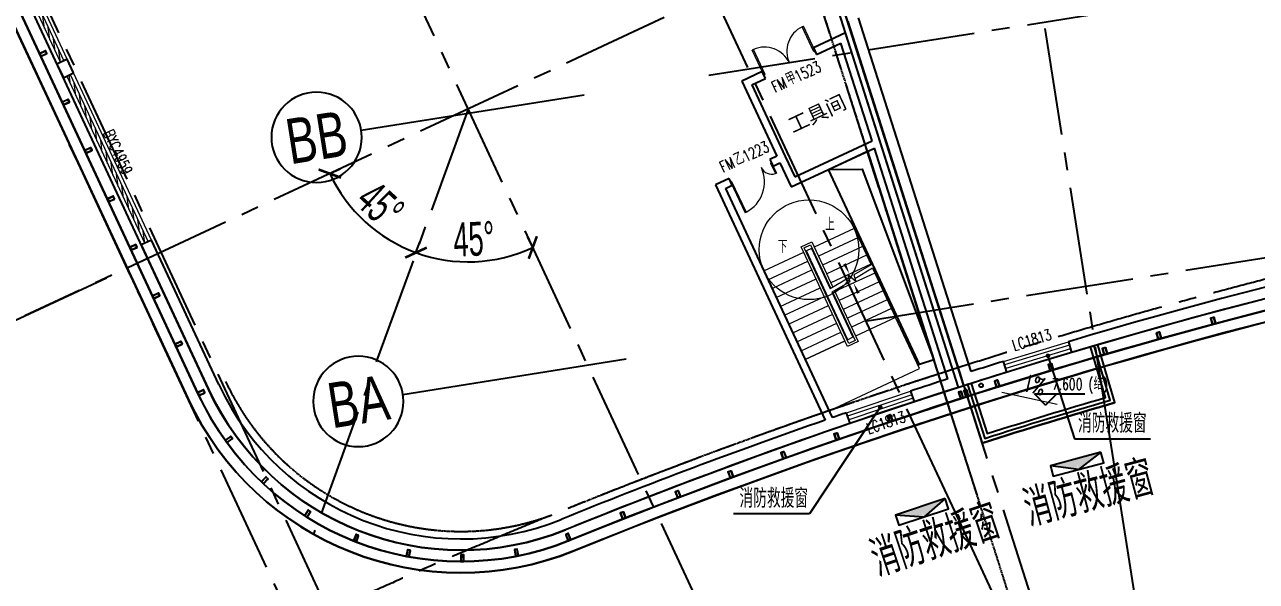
# Model space of a CAD drawing. Extents: x 162590 to 1345090, y -237084 to 1504616.
# Drawn here: x 440661 to 473388, y 111911 to 126696 of the extents above; entities that cross this region are included whole.
import ezdxf
from ezdxf.enums import TextEntityAlignment as Align

# ---------------------------------------------------------------- set-up
doc = ezdxf.new("R2010")
doc.units = 0
doc.linetypes.add('CENTER', pattern=[50.8, 31.75, -6.35, 6.35, -6.35])
doc.linetypes.add('CENTER2', pattern=[28.575, 19.05, -3.175, 3.175, -3.175])
doc.layers.get('0').update_dxf_attribs({"color": 8})
doc.layers.get('Defpoints').update_dxf_attribs({"color": 8})
for name, color, linetype in [('#幕墙线-平面', 8, 'Continuous'), ('#文字', 8, 'Continuous'), ('#标注', 8, 'Continuous'), ('#轴线', 8, 'CENTER2'), ('A-FLOR', 8, 'Continuous'), ('A-FLOR-PIPE', 8, 'Continuous'), ('A-FLOR-UNDR', 8, 'Continuous'), ('A-Hole', 8, 'Continuous'), ('A-ROOF', 8, 'Continuous'), ('CURTWALL', 8, 'Continuous'), ('DIM_LEAD', 8, 'Continuous'), ('DOOR_FIRE_TEXT', 8, 'Continuous'), ('DOTE', 8, 'CENTER'), ('WALL', 8, 'Continuous'), ('WINDOW_TEXT', 8, 'Continuous'), ('xx', 8, 'Continuous'), ('救援窗', 8, 'Continuous'), ('数据中心-平面图+剖面图-20230806$0$DIM_ELEV', 8, 'Continuous'), ('数据中心-平面图+剖面图-20230806$0$PUB_TEXT', 8, 'Continuous'), ('数据中心轮廓线', 8, 'Continuous')]:
    doc.layers.add(name, color=color, linetype=linetype)
for name, color, linetype, lineweight in [('DIM_SYMB', 8, 'Continuous', 5), ('DOOR_FIRE', 8, 'Continuous', 13), ('PUB_TEXT', 8, 'Continuous', 5), ('STAIR', 8, 'Continuous', 9), ('WINDOW', 8, 'Continuous', 13)]:
    doc.layers.add(name, color=color, linetype=linetype, lineweight=lineweight)
doc.styles.add('_TCH_DIM', font='SIMPLEX', dxfattribs={"bigfont": 'GBCBIG'})
doc.styles.add('_TCH_WINDOW', font='SIMPLEX', dxfattribs={"height": 3.5, "bigfont": 'GBCBIG'})
doc.styles.add('JHZX', font='jrs.shx', dxfattribs={"width": 0.6, "bigfont": 'jhz.shx'})
doc.styles.get("Standard").update_dxf_attribs({"font": 'arial.ttf'})
doc.styles.add('图纸文字', font='txt.shx', dxfattribs={"width": 0.5, "bigfont": 'HZTXT.shx'})
doc.styles.add('数据中心-平面图+剖面图-20230806$0$_TCH_DIM', font='SIMPLEX', dxfattribs={"bigfont": 'GBCBIG'})
doc.dimstyles.new('JZBZ-300', dxfattribs={"dimscale": 300, "dimtxt": 3, "dimasz": 1.5, "dimexe": 1, "dimexo": 1, "dimgap": 0.5, "dimtad": 1, "dimdec": 0, "dimdsep": 46, "dimtxsty": 'JHZX', "dimblk1": 'ARCHTICK', "dimblk2": 'ARCHTICK', "dimsah": 1, "dimcen": 0, "dimclrd": 1, "dimclre": 1, "dimclrt": 2, "dimadec": 3, "dimazin": 2, "dimtfac": 1, "dimtdec": 0, "dimtix": 1, "dimtmove": 0, "dimatfit": 3, "dimfxl": 1, "dimtolj": 1, "dimlwd": -1, "dimlwe": -1, "dimarcsym": 1})

# ---------------------------------------------------------------- blocks, each defined once
blk = doc.blocks.new('A$C6e55dde9')
at = {"layer": '救援窗'}
h = blk.add_hatch(color=256, dxfattribs=at)
edge = h.paths.add_edge_path()
edge.add_arc((-839, -143), 839, 350.4779, 360)
edge.add_arc((839, -143), 839, 180, 189.5221)
edge.add_line((12, -282), (693, 0))
edge.add_line((693, 0), (-693, 0))
edge.add_line((-693, 0), (-12, -282))
edge = h.paths.add_edge_path()
edge.add_line((-12, -282), (0, -287))
edge.add_line((0, -287), (12, -282))
edge.add_arc((839, -143), 839, 180, 189.5221, ccw=False)
edge.add_arc((-839, -143), 839, -9.5221, 0, ccw=False)
blk.add_lwpolyline([(693, 0), (-693, 0), (-693, -287), (693, -287)], close=True, dxfattribs=at)
blk.add_lwpolyline([(693, 0), (0, -287), (-693, 0)], dxfattribs=at)
blk = doc.blocks.new('A$Cf5e5299f')
at = {"layer": '#标注', "ltscale": 300}
blk.add_blockref('A$C6e55dde9', (0, 0), dxfattribs=at)
at = {"layer": '#文字', "style": '图纸文字', "width": 0.7}
blk.add_text('消防救援窗', height=1000, dxfattribs=at).set_placement((-1646, -1458))
blk = doc.blocks.new('$WINLIB2D$00000001')
for points in [[(-0.5, 0.5), (-0.5, -0.5)], [(-0.5, 0.5), (0.5, 0.5)], [(0.5, -0.5), (0.5, 0.5)], [(0.5, 0.167), (-0.5, 0.167)], [(0.5, -0.167), (-0.5, -0.167)], [(-0.5, -0.5), (0.5, -0.5)]]:
    blk.add_lwpolyline(points)
blk = doc.blocks.new('$DorLib2D$00000225')
for p, q in [((0.475, -0.001), (0.475, 0.752)), ((0.475, 0.752), (0.5, 0.752)), ((0.5, -0.001), (0.5, 0.752)), ((-0.5, 0), (-0.5, 0.252)), ((-0.475, 0.252), (-0.5, 0.252)), ((-0.475, 0), (-0.475, 0.252)), ((-0.475, 0), (-0.5, 0)), ((0.475, -0.001), (0.5, -0.001))]:
    blk.add_line(p, q)
for centre, radius, start, end in [((0.505, -0.002), 0.755, 92.2493, 179.7238), ((-0.501, 0.003), 0.251, 359.7899, 84.0974)]:
    blk.add_arc(centre, radius, start, end)
blk = doc.blocks.new('$WINLIB2D$00000039')
for points in [[(-0.5, 0.5), (-0.5, -0.5)], [(0.5, 0.5), (-0.5, 0.5)], [(0.5, -0.5), (0.5, 0.5)], [(-0.5, 0.1667), (0.5, 0.1667)], [(-0.3839, -0.1667), (-0.448, 0.1667)], [(-0.3159, -0.1667), (-0.38, 0.1667)], [(-0.2479, -0.1667), (-0.312, 0.1667)], [(-0.1799, -0.1667), (-0.244, 0.1667)], [(-0.1119, -0.1667), (-0.176, 0.1667)], [(-0.0439, -0.1667), (-0.108, 0.1667)], [(0.0241, -0.1667), (-0.04, 0.1667)], [(0.0921, -0.1667), (0.028, 0.1667)], [(0.16, -0.1667), (0.0959, 0.1667)], [(0.228, -0.1667), (0.1639, 0.1667)], [(0.296, -0.1667), (0.2319, 0.1667)], [(0.364, -0.1667), (0.2999, 0.1667)], [(0.432, -0.1667), (0.3679, 0.1667)], [(0.5, -0.1667), (0.4359, 0.1667)], [(-0.4519, -0.1667), (-0.5, 0.0836)], [(-0.5, -0.1667), (0.5, -0.1667)], [(0.5, -0.5), (-0.5, -0.5)]]:
    blk.add_lwpolyline(points)
blk = doc.blocks.new('$DorLib2D$00000002')
for p, q in [((-0.5, 0), (-0.5, 0.4875)), ((-0.475, 0.4875), (-0.5, 0.4875)), ((-0.475, 0), (-0.475, 0.4875)), ((0.475, 0), (0.475, 0.4875)), ((0.475, 0.4875), (0.5, 0.4875)), ((0.5, 0), (0.5, 0.4875)), ((-0.5, 0), (-0.475, 0)), ((0.5, 0), (0.475, 0))]:
    blk.add_line(p, q)
for centre, start, end in [((-0.4875, 0), 0, 88.53072), ((0.4875, 0), 91.46928, 180)]:
    blk.add_arc(centre, 0.4875, start, end)
blk = doc.blocks.new('A$C93cde13e')
at = {"layer": 'DIM_SYMB'}
blk.add_hatch(color=256, dxfattribs=at).paths.add_polyline_path([(-44051, -69693), (-43612, -69789), (-43599, -69730)])
at = {"layer": 'A-FLOR'}
blk.add_lwpolyline([(3506, -63392, 0.011903), (-3508, -63392), (-3531, -62542, 0.090515), (-55645, -73343, -0.399227), (-65130, -69611), (-85521, -25883, -0.425761), (-81676, -15932, -0.086179), (-11232, 201), (-9980, -7700), (9978, -7700), (11229, 201, -0.055481), (57328, -7430, -0.425761), (62357, -16839), (47448, -62726, -0.399227), (38488, -67585, 0.059797), (3528, -62542), (3506, -63391)], format="xyb", dxfattribs=at)
at = {"layer": 'A-FLOR-PIPE', "ltscale": 0.2}
blk.add_circle((-44602, -69507), 50, dxfattribs=at)
at = {"layer": 'A-FLOR-UNDR'}
for p, q in [((-45201, -69561), (-64355, -9544)), ((-45059, -69516), (-64213, -9498)), ((-45582, -69683), (-47622, -63290)), ((-46229, -68970), (-48653, -63771))]:
    blk.add_line(p, q, dxfattribs=at)
at = {"layer": 'A-Hole'}
for points in [[(-45855, -68826), (-46239, -68949), (-48653, -63771), (-47622, -63290), (-45855, -68826)], [(-48653, -63771), (-47766, -63764), (-45855, -68826)]]:
    blk.add_lwpolyline(points, dxfattribs=at)
at = {"layer": 'A-ROOF'}
for points in [[(-44964, -69485), (-44506, -70914, -0.005936), (-41175, -69897), (-41596, -68457)], [(-44868, -69455), (-44442, -70788, -0.005596), (-41299, -69829), (-41692, -68485)]]:
    blk.add_lwpolyline(points, format="xyb", dxfattribs=at)
at = {"layer": 'CURTWALL'}
for points in [[(899, -62803, -0.064248), (38410, -67875, 0.399227), (47733, -62819), (62643, -16931, 0.425761), (57410, -7141, 0.169589), (-81792, -15655, 0.425761), (-85792, -26010), (-65402, -69738, 0.399227), (-55532, -73621, -0.094987), (-901, -62803)], [(-45059, -69516), (-44571, -71039, -0.006277), (-41051, -69965), (-41500, -68429)]]:
    blk.add_lwpolyline(points, format="xyb", dxfattribs=at)
at = {"layer": 'DIM_LEAD'}
for p, q in [((-42826, -68721), (-42122, -70923)), ((-47280, -70089), (-49158, -72916)), ((-42122, -70923), (-40100, -70923)), ((-49158, -72916), (-51179, -72916))]:
    blk.add_line(p, q, dxfattribs=at)
at = {"layer": 'DIM_LEAD', "const_width": 60}
for points in [[(-42835, -68692, 1), (-42817, -68749, 1)], [(-47264, -70064, 1), (-47297, -70114, 1)]]:
    blk.add_lwpolyline(points, format="xyb", close=True, dxfattribs=at)
at = {"layer": 'DIM_SYMB'}
for points in [[(-48596, -65492, 0, 0, 0), (-48101, -66552, 0, 80, 0), (-48228, -66280, 0, 0, 0)], [(-49865, -66083, 0, 0, 0), (-48394, -69237, 0, 0, 0), (-47125, -68646, 0, 0, 0), (-47991, -66788, 0, 80, 0), (-47865, -67060, 0, 0, 0)]]:
    blk.add_lwpolyline(points, format="xyseb", dxfattribs=at)
blk.add_lwpolyline([(-42581, -70014), (-44051, -69693)], dxfattribs=at)
at = {"layer": 'DOTE'}
blk.add_line((-39784, -87850), (-71771, 12379), dxfattribs=at)
for centre, radius, start, end in [((-1, -210700), 148700, 107.75799, 111.94639), ((-58423, -66484), 6900, 205, 290.4932)]:
    blk.add_arc(centre, radius, start, end, dxfattribs=at)
at = {"layer": 'STAIR'}
for p, q in [((-47974, -65345), (-49035, -65840)), ((-47974, -65345), (-47526, -66307)), ((-49383, -65826), (-49102, -65695)), ((-49304, -65855), (-49131, -65775)), ((-49131, -65775), (-48592, -66932)), ((-49102, -65695), (-48540, -66901)), ((-47864, -65581), (-48925, -66076)), ((-50376, -66465), (-49316, -65971)), ((-48149, -68472), (-49383, -65826)), ((-48120, -68393), (-49304, -65855)), ((-49261, -65946), (-49243, -65937)), ((-49107, -65874), (-49243, -65937)), ((-48144, -68294), (-49243, -65937)), ((-49089, -65865), (-49107, -65874)), ((-49107, -65874), (-48609, -66942)), ((-48979, -66101), (-48997, -66109)), ((-47755, -65817), (-48815, -66311)), ((-47645, -66052), (-48705, -66547)), ((-50266, -66701), (-49206, -66207)), ((-49151, -66181), (-49133, -66173)), ((-49042, -66417), (-49023, -66408)), ((-48869, -66337), (-48887, -66345)), ((-47535, -66288), (-48595, -66782)), ((-47526, -66307), (-47983, -66575)), ((-47484, -66398), (-47955, -66674)), ((-47484, -66398), (-46876, -67702)), ((-49277, -68822), (-50376, -66465)), ((-50156, -66937), (-49096, -66442)), ((-50046, -67172), (-48986, -66678)), ((-48932, -66652), (-48913, -66644)), ((-48759, -66572), (-48778, -66581)), ((-48120, -66655), (-48609, -66942)), ((-48093, -66755), (-48567, -67033)), ((-47425, -66524), (-48485, -67018)), ((-47315, -66759), (-48375, -67254)), ((-47935, -66747), (-48142, -66575)), ((-48142, -66575), (-48093, -66755)), ((-47983, -66575), (-47935, -66747)), ((-49937, -67408), (-48876, -66913)), ((-48822, -66888), (-48804, -66880)), ((-48650, -66808), (-48668, -66816)), ((-48567, -67033), (-48008, -68230)), ((-48540, -67043), (-48558, -67052)), ((-48549, -67023), (-47948, -68312)), ((-48497, -66992), (-47868, -68341)), ((-47205, -66995), (-48266, -67489)), ((-49827, -67644), (-48766, -67149)), ((-49717, -67879), (-48656, -67385)), ((-48712, -67124), (-48694, -67115)), ((-48602, -67359), (-48584, -67351)), ((-48430, -67279), (-48448, -67288)), ((-47095, -67231), (-48156, -67725)), ((-49607, -68115), (-48546, -67620)), ((-48492, -67595), (-48474, -67587)), ((-48320, -67515), (-48338, -67523)), ((-46985, -67466), (-48046, -67961)), ((-46876, -67702), (-47936, -68196)), ((-46876, -67702), (-47936, -68196)), ((-46242, -69061), (-46876, -67702)), ((-49497, -68351), (-48437, -67856)), ((-48382, -67831), (-48364, -67822)), ((-48272, -68066), (-48254, -68058)), ((-48210, -67750), (-48228, -67759)), ((-48100, -67986), (-48118, -67994)), ((-49387, -68586), (-48327, -68092)), ((-49277, -68822), (-48217, -68327)), ((-48217, -68327), (-49277, -68822)), ((-47990, -68222), (-48162, -68302)), ((-48162, -68302), (-48144, -68294)), ((-47868, -68341), (-48149, -68472)), ((-47948, -68312), (-48120, -68393)), ((-47990, -68222), (-48008, -68230)), ((-49277, -68822), (-48643, -70181)), ((-48643, -70181), (-46242, -69061))]:
    blk.add_line(p, q, dxfattribs=at)
blk.add_circle((-49175, -65905), 1325, dxfattribs=at)
at = {"layer": 'WALL'}
for p, q in [((-48146, -59841), (-45120, -69325)), ((-44864, -69139), (-47861, -59750)), ((-48207, -60142), (-49057, -60539)), ((-47283, -63036), (-48207, -60142)), ((-49057, -60539), (-48973, -60720)), ((-48973, -60720), (-48328, -60419)), ((-47500, -63013), (-48328, -60419)), ((-68885, -60847), (-69156, -60974)), ((-68716, -61209), (-68885, -60847)), ((-69156, -60974), (-68987, -61336)), ((-50417, -61173), (-50960, -61426)), ((-50332, -61354), (-50417, -61173)), ((-68987, -61336), (-68716, -61209)), ((-50960, -61426), (-50031, -63420)), ((-50695, -61523), (-50332, -61354)), ((-50695, -61523), (-49807, -63426)), ((-49554, -63970), (-47500, -63013)), ((-45201, -69561), (-47283, -63036)), ((-50031, -63420), (-50212, -63505)), ((-49807, -63426), (-49554, -63970)), ((-49650, -64236), (-47439, -63205)), ((-45482, -69337), (-47439, -63205)), ((-50212, -63505), (-50127, -63686)), ((-50127, -63686), (-49946, -63601)), ((-49946, -63601), (-49650, -64236)), ((-51300, -64012), (-51662, -64181)), ((-51215, -64193), (-51300, -64012)), ((-51662, -64181), (-48748, -70429)), ((-51396, -64277), (-51215, -64193)), ((-51396, -64277), (-48558, -70363)), ((-66645, -65650), (-66917, -65777)), ((-66917, -65777), (-65129, -69611)), ((-64857, -69485), (-66645, -65650)), ((-42283, -68347), (-42196, -68634)), ((-43918, -69157), (-44005, -68870)), ((-45120, -69325), (-45120, -69325)), ((-45059, -69516), (-45120, -69325)), ((-46474, -69660), (-46378, -69944)), ((-48085, -70518), (-48180, -70233))]:
    blk.add_line(p, q, dxfattribs=at)
for centre, radius, start, end in [((-1, -210700), 148500, 91.64908, 106.5425), ((-1, -210700), 148200, 91.60015, 106.54179), ((-1, -210700), 148500, 107.237, 107.58425), ((0, -210700), 148500, 107.83504, 108.23749), ((-1, -210700), 148200, 107.2377, 107.66136), ((-58422, -66484), 7400, 205, 292.0529), ((-58422, -66484), 7100, 205, 292.0529), ((0, -210700), 148200, 107.75799, 108.23678), ((-1, -210700), 148200, 107.66136, 107.7), ((0, -210700), 148500, 108.93198, 109.0863), ((0, -210700), 148500, 109.16388, 112.0529), ((0, -210700), 148200, 109.11714, 112.0529), ((0, -210700), 148200, 108.93269, 109.11714)]:
    blk.add_arc(centre, radius, start, end, dxfattribs=at)
at = {"layer": 'xx'}
for radius, start, end in [(147600, 106.3, 107.69982), (148200, 107.75799, 111.94639), (146600, 106.26092, 107.69953)]:
    blk.add_arc((-1, -210700), radius, start, end, dxfattribs=at)
at = {"layer": '数据中心-平面图+剖面图-20230806$0$DIM_ELEV'}
for p, q in [((-42887, -70030), (-43187, -69730)), ((-43187, -69730), (-41850, -69730)), ((-42887, -70030), (-42587, -69730))]:
    blk.add_line(p, q, dxfattribs=at)
at = {"layer": '数据中心轮廓线'}
blk.add_lwpolyline([(-53554, -5782, 0.035377), (-81908, -15378, 0.425761), (-86064, -26137), (-65674, -69865, 0.399227), (-55419, -73899, -0.08992), (-3865, -63151, -0.08992)], format="xyb", dxfattribs=at)
at = {"layer": 'DOOR_FIRE', "zscale": 200}
for name, p, xscale, yscale, rotation in [('$DorLib2D$00000002', (-49695, -60946), 1500, 1500, 24.99999999885762), ('$DorLib2D$00000225', (-50713, -63849), 1200, 1200, 204.9999999988596)]:
    blk.add_blockref(name, p, dxfattribs=dict(at, xscale=xscale, yscale=yscale, rotation=rotation))
at = {"layer": 'WINDOW'}
ref = blk.add_blockref('$WINLIB2D$00000039', (-70056, -58690), dxfattribs=dict(at, xscale=4899.999999999999, yscale=300, zscale=4899.999999999999, rotation=294.9999999993814))
ref.add_attrib('A', 'BYC4959', (-70177, -58002), dxfattribs={"layer": 'WINDOW_TEXT', "height": 297.5, "rotation": 295, "style": '_TCH_WINDOW', "width": 0.705882})
ref = blk.add_blockref('$WINLIB2D$00000039', (-67816, -63493), dxfattribs=dict(at, xscale=4899.999999999999, yscale=300, zscale=4899.999999999999, rotation=294.9999999993814))
ref.add_attrib('A', 'BYC4959', (-67937, -62805), dxfattribs={"layer": 'WINDOW_TEXT', "height": 297.5, "rotation": 295, "style": '_TCH_WINDOW', "width": 0.705882})
ref = blk.add_blockref('$WINLIB2D$00000001', (-43101, -68752), dxfattribs=dict(at, xscale=1800, yscale=300, zscale=-1800, rotation=16.88974636892127))
ref.add_attrib('A', 'LC1813', (-43722, -68593), dxfattribs={"layer": 'WINDOW_TEXT', "height": 297.5, "rotation": 16.8897, "style": '_TCH_WINDOW', "width": 0.705882})
ref = blk.add_blockref('$WINLIB2D$00000001', (-47279, -70089), dxfattribs=dict(at, xscale=1800, yscale=300, zscale=-1800, rotation=18.58473544369582))
ref.add_attrib('A', 'LC1813', (-47589, -70802), dxfattribs={"layer": 'WINDOW_TEXT', "height": 297.5, "rotation": 18.5847, "style": '_TCH_WINDOW', "width": 0.705882})
at = {"layer": 'DOOR_FIRE_TEXT', "style": '_TCH_WINDOW'}
for s, p in [('甲', (-49698, -61560)), ('乙', (-51081, -63684))]:
    blk.add_text(s, height=338, rotation=25, dxfattribs=at).set_placement(p)
at = {"layer": 'DOOR_FIRE_TEXT', "style": '_TCH_WINDOW', "width": 0.705882}
for s, p in [('1523', (-49476, -61456)), ('FM', (-50079, -61738)), ('1223', (-50858, -63580)), ('FM', (-51461, -63861))]:
    blk.add_text(s, height=297.5, rotation=25, dxfattribs=at).set_placement(p)
at = {"layer": 'PUB_TEXT'}
blk.add_text('工具间', height=396.5, rotation=25.1058, dxfattribs=at).set_placement((-48876, -62468), align=Align.CENTER)
at = {"layer": 'PUB_TEXT', "style": '_TCH_DIM'}
for s, p in [('上', (-48744, -65396)), ('下', (-50004, -65988))]:
    blk.add_text(s, height=338, rotation=359.9069, dxfattribs=at).set_placement(p)
at = {"layer": 'PUB_TEXT', "style": '_TCH_DIM', "width": 0.705882}
blk.add_text('1%', height=446.2, rotation=347.6687, dxfattribs=at).set_placement((-43532, -69645))
at = {"layer": 'PUB_TEXT', "style": '_TCH_DIM'}
for p in [(-42028, -70765), (-51022, -72758)]:
    blk.add_text('消防救援窗', height=506.4, dxfattribs=at).set_placement(p)
at = {"layer": '数据中心-平面图+剖面图-20230806$0$PUB_TEXT', "style": '数据中心-平面图+剖面图-20230806$0$_TCH_DIM', "width": 0.705882}
for s, height, p in [('7.600', 297.5, (-42720, -69625)), ('(', 298, (-41750, -69625)), (')', 298, (-41364, -69625))]:
    blk.add_text(s, height=height, dxfattribs=at).set_placement(p)
at = {"layer": '数据中心-平面图+剖面图-20230806$0$PUB_TEXT', "style": '数据中心-平面图+剖面图-20230806$0$_TCH_DIM'}
blk.add_text('结', height=338, dxfattribs=at).set_placement((-41610, -69625))
blk = doc.blocks.new('*U49')
blk.add_line((0, -20), (0, 0))
blk.add_circle((0, -24), 4)
at = {"style": 'JHZX', "width": 0.75}
blk.add_attdef('AXES', text='', height=4, dxfattribs=at).set_placement((0, -24), align=Align.MIDDLE_CENTER)
blk = doc.blocks.new('*U48')
blk.add_line((20, 0), (0, 0))
blk.add_circle((24, 0), 4)
at = {"style": 'JHZX', "width": 0.75}
blk.add_attdef('AXES', text='', height=4, dxfattribs=at).set_placement((24, 0), align=Align.MIDDLE_CENTER)
blk = doc.blocks.new('_ARCHTICK')
at = {"color": 0, "linetype": 'ByBlock', "const_width": 0.15}
blk.add_lwpolyline([(-0.5, -0.5), (0.5, 0.5)], dxfattribs=at)
blk = doc.blocks.new('*D1142')
at = {"layer": '#标注', "color": 8, "ltscale": 300, "transparency": 16777216}
for p, q in [((553103, 106502), (551574, 101795)), ((452650, 100358), (454742, 95872))]:
    blk.add_line(p, q, dxfattribs=at)
blk.add_arc((510675, -24078), 132650, 72, 115, dxfattribs=at)
at = {"layer": 'Defpoints', "color": 0, "ltscale": 300, "transparency": 16777216}
for p in [(519158, 108301), (553196, 106788), (452523, 100630), (510675, -24078)]:
    blk.add_point(p, dxfattribs=at)
at = {"layer": '#标注', "color": 8, "ltscale": 300, "transparency": 16777216, "xscale": 450, "yscale": 450, "zscale": 450}
for p, rotation in [((551666, 102080), 341.9999999957652), ((454615, 96144), 205.000000005208)]:
    blk.add_blockref('_ARCHTICK', p, dxfattribs=dict(at, rotation=rotation))
at = {"layer": '#标注', "color": 8, "ltscale": 300, "transparency": 16777216, "insert": (502540, 108924), "char_height": 900, "attachment_point": 5, "rotation": 3.5, "style": 'JHZX'}
blk.add_mtext('\\A1;43°', dxfattribs=at)
blk = doc.blocks.new('*D1148')
at = {"layer": '#标注', "color": 8, "ltscale": 300, "transparency": 16777216}
for p, q in [((579030, 186296), (580559, 191004)), ((417192, 176398), (415100, 180884))]:
    blk.add_line(p, q, dxfattribs=at)
blk.add_arc((510675, -24078), 225850, 72, 115, dxfattribs=at)
at = {"layer": 'Defpoints', "color": 0, "ltscale": 300, "transparency": 16777216}
for p in [(525119, 201310), (578937, 186011), (417319, 176126), (510675, -24078)]:
    blk.add_point(p, dxfattribs=at)
at = {"layer": '#标注', "color": 8, "ltscale": 300, "transparency": 16777216, "xscale": 450, "yscale": 450, "zscale": 450}
for p, rotation in [((580467, 190718), 341.9999999957651), ((415227, 180612), 205.0000000052078)]:
    blk.add_blockref('_ARCHTICK', p, dxfattribs=dict(at, rotation=rotation))
at = {"layer": '#标注', "color": 8, "ltscale": 300, "transparency": 16777216, "insert": (496851, 201950), "char_height": 900, "attachment_point": 5, "rotation": 3.5, "style": 'JHZX'}
blk.add_mtext('\\A1;43°', dxfattribs=at)
blk = doc.blocks.new('*D1152')
at = {"layer": '#标注', "color": 8, "ltscale": 300, "transparency": 16777216}
for p, q in [((476072, 194399), (475485, 198103)), ((443423, 186651), (442283, 190223))]:
    blk.add_line(p, q, dxfattribs=at)
blk.add_arc((510675, -24078), 224650, 99, 107.7, dxfattribs=at)
at = {"layer": 'Defpoints', "color": 0, "ltscale": 300, "transparency": 16777216}
for p in [(464351, 195744), (476119, 194103), (443514, 186365), (510675, -24078)]:
    blk.add_point(p, dxfattribs=at)
at = {"layer": '#标注', "color": 8, "ltscale": 300, "transparency": 16777216, "xscale": 450, "yscale": 450, "zscale": 450}
for p, rotation in [((475532, 197806), 9.000000000000242), ((442374, 189938), 197.6999999998196)]:
    blk.add_blockref('_ARCHTICK', p, dxfattribs=dict(at, rotation=rotation))
at = {"layer": '#标注', "color": 8, "ltscale": 300, "transparency": 16777216, "insert": (458665, 195085), "char_height": 900, "attachment_point": 5, "rotation": 13.35, "style": 'JHZX'}
blk.add_mtext('\\A1;8.7°', dxfattribs=at)
blk = doc.blocks.new('*D1153')
at = {"layer": '#标注', "color": 8, "ltscale": 300, "transparency": 16777216}
for p, q in [((443423, 186651), (442283, 190223)), ((417192, 176398), (415607, 179796))]:
    blk.add_line(p, q, dxfattribs=at)
blk.add_arc((510675, -24078), 224650, 107.7, 115, dxfattribs=at)
at = {"layer": 'Defpoints', "color": 0, "ltscale": 300, "transparency": 16777216}
for p in [(433349, 186845), (443514, 186365), (417319, 176126), (510675, -24078)]:
    blk.add_point(p, dxfattribs=at)
at = {"layer": '#标注', "color": 8, "ltscale": 300, "transparency": 16777216, "xscale": 450, "yscale": 450, "zscale": 450}
for p, rotation in [((442374, 189938), 17.69999999981979), ((415734, 179524), 205.0000000052079)]:
    blk.add_blockref('_ARCHTICK', p, dxfattribs=dict(at, rotation=rotation))
at = {"layer": '#标注', "color": 8, "ltscale": 300, "transparency": 16777216, "insert": (428670, 185714), "char_height": 900, "attachment_point": 5, "rotation": 21.35, "style": 'JHZX'}
blk.add_mtext('\\A1;7.3°', dxfattribs=at)
blk = doc.blocks.new('*D984')
at = {"layer": '#标注', "color": 8, "ltscale": 300, "transparency": 16777216}
for p, q in [((553103, 106502), (551574, 101795)), ((452650, 100358), (454742, 95872))]:
    blk.add_line(p, q, dxfattribs=at)
blk.add_arc((510675, -24078), 132650, 72, 115, dxfattribs=at)
at = {"layer": 'Defpoints', "color": 0, "ltscale": 300, "transparency": 16777216}
for p in [(519158, 108301), (553196, 106788), (452523, 100630), (510675, -24078)]:
    blk.add_point(p, dxfattribs=at)
at = {"layer": '#标注', "color": 8, "ltscale": 300, "transparency": 16777216, "xscale": 450, "yscale": 450, "zscale": 450}
for p, rotation in [((551666, 102080), 341.9999999957652), ((454615, 96144), 205.000000005208)]:
    blk.add_blockref('_ARCHTICK', p, dxfattribs=dict(at, rotation=rotation))
at = {"layer": '#标注', "color": 8, "ltscale": 300, "transparency": 16777216, "insert": (502540, 108924), "char_height": 900, "attachment_point": 5, "rotation": 3.5, "style": 'JHZX'}
blk.add_mtext('\\A1;43°', dxfattribs=at)
blk = doc.blocks.new('*D990')
at = {"layer": '#标注', "color": 8, "ltscale": 300, "transparency": 16777216}
for p, q in [((579030, 186296), (580559, 191004)), ((417192, 176398), (415100, 180884))]:
    blk.add_line(p, q, dxfattribs=at)
blk.add_arc((510675, -24078), 225850, 72, 115, dxfattribs=at)
at = {"layer": 'Defpoints', "color": 0, "ltscale": 300, "transparency": 16777216}
for p in [(525119, 201310), (578937, 186011), (417319, 176126), (510675, -24078)]:
    blk.add_point(p, dxfattribs=at)
at = {"layer": '#标注', "color": 8, "ltscale": 300, "transparency": 16777216, "xscale": 450, "yscale": 450, "zscale": 450}
for p, rotation in [((580467, 190718), 341.9999999957651), ((415227, 180612), 205.0000000052078)]:
    blk.add_blockref('_ARCHTICK', p, dxfattribs=dict(at, rotation=rotation))
at = {"layer": '#标注', "color": 8, "ltscale": 300, "transparency": 16777216, "insert": (496851, 201950), "char_height": 900, "attachment_point": 5, "rotation": 3.5, "style": 'JHZX'}
blk.add_mtext('\\A1;43°', dxfattribs=at)
blk = doc.blocks.new('*D994')
at = {"layer": '#标注', "color": 8, "ltscale": 300, "transparency": 16777216}
for p, q in [((476072, 194399), (475485, 198103)), ((443423, 186651), (442283, 190223))]:
    blk.add_line(p, q, dxfattribs=at)
blk.add_arc((510675, -24078), 224650, 99, 107.7, dxfattribs=at)
at = {"layer": 'Defpoints', "color": 0, "ltscale": 300, "transparency": 16777216}
for p in [(464351, 195744), (476119, 194103), (443514, 186365), (510675, -24078)]:
    blk.add_point(p, dxfattribs=at)
at = {"layer": '#标注', "color": 8, "ltscale": 300, "transparency": 16777216, "xscale": 450, "yscale": 450, "zscale": 450}
for p, rotation in [((475532, 197806), 9.000000000000242), ((442374, 189938), 197.6999999998196)]:
    blk.add_blockref('_ARCHTICK', p, dxfattribs=dict(at, rotation=rotation))
at = {"layer": '#标注', "color": 8, "ltscale": 300, "transparency": 16777216, "insert": (458665, 195085), "char_height": 900, "attachment_point": 5, "rotation": 13.35, "style": 'JHZX'}
blk.add_mtext('\\A1;8.7°', dxfattribs=at)
blk = doc.blocks.new('*D995')
at = {"layer": '#标注', "color": 8, "ltscale": 300, "transparency": 16777216}
for p, q in [((443423, 186651), (442283, 190223)), ((417192, 176398), (415607, 179796))]:
    blk.add_line(p, q, dxfattribs=at)
blk.add_arc((510675, -24078), 224650, 107.7, 115, dxfattribs=at)
at = {"layer": 'Defpoints', "color": 0, "ltscale": 300, "transparency": 16777216}
for p in [(433349, 186845), (443514, 186365), (417319, 176126), (510675, -24078)]:
    blk.add_point(p, dxfattribs=at)
at = {"layer": '#标注', "color": 8, "ltscale": 300, "transparency": 16777216, "xscale": 450, "yscale": 450, "zscale": 450}
for p, rotation in [((442374, 189938), 17.69999999981979), ((415734, 179524), 205.0000000052079)]:
    blk.add_blockref('_ARCHTICK', p, dxfattribs=dict(at, rotation=rotation))
at = {"layer": '#标注', "color": 8, "ltscale": 300, "transparency": 16777216, "insert": (428670, 185714), "char_height": 900, "attachment_point": 5, "rotation": 21.35, "style": 'JHZX'}
blk.add_mtext('\\A1;7.3°', dxfattribs=at)
blk = doc.blocks.new('*D1047')
at = {"layer": '#标注', "color": 8, "ltscale": 300, "transparency": 16777216}
for p, q in [((448769, 122740), (449041, 122867)), ((451059, 120641), (451161, 120923))]:
    blk.add_line(p, q, dxfattribs=at)
blk.add_arc((452447, 124455), 4058, 205, 250, dxfattribs=at)
at = {"layer": 'Defpoints', "color": 0, "ltscale": 300, "transparency": 16777216}
for p in [(452447, 124455), (448497, 122613), (449338, 121846), (450956, 120360)]:
    blk.add_point(p, dxfattribs=at)
at = {"layer": '#标注', "color": 8, "ltscale": 300, "transparency": 16777216, "xscale": 450, "yscale": 450, "zscale": 450}
for p, rotation in [((448769, 122740), 114.9999999999901), ((451059, 120641), 340.0000000000113)]:
    blk.add_blockref('_ARCHTICK', p, dxfattribs=dict(at, rotation=rotation))
at = {"layer": '#标注', "color": 8, "ltscale": 300, "transparency": 16777216, "insert": (450110, 121905), "char_height": 900, "attachment_point": 5, "rotation": 317.5, "style": 'JHZX'}
blk.add_mtext('\\A1;45°', dxfattribs=at)
blk = doc.blocks.new('*D1048')
at = {"layer": '#标注', "color": 8, "ltscale": 300, "transparency": 16777216}
for p, q in [((451059, 120641), (451161, 120923)), ((454162, 120777), (454035, 121049))]:
    blk.add_line(p, q, dxfattribs=at)
blk.add_arc((452447, 124455), 4058, 250, 295, dxfattribs=at)
at = {"layer": 'Defpoints', "color": 0, "ltscale": 300, "transparency": 16777216}
for p in [(452447, 124455), (454289, 120505), (450956, 120360), (452093, 120412)]:
    blk.add_point(p, dxfattribs=at)
at = {"layer": '#标注', "color": 8, "ltscale": 300, "transparency": 16777216, "xscale": 450, "yscale": 450, "zscale": 450}
for p, rotation in [((454162, 120777), 24.99999999999008), ((451059, 120641), 160.000000000012)]:
    blk.add_blockref('_ARCHTICK', p, dxfattribs=dict(at, rotation=rotation))
at = {"layer": '#标注', "color": 8, "ltscale": 300, "transparency": 16777216, "insert": (452598, 121000), "char_height": 900, "attachment_point": 5, "rotation": 2.5, "style": 'JHZX'}
blk.add_mtext('\\A1;45°', dxfattribs=at)
blk = doc.blocks.new('*D1068')
at = {"layer": '#标注', "color": 8, "ltscale": 300, "transparency": 16777216}
for p, q in [((553103, 106502), (551574, 101795)), ((452650, 100358), (454742, 95872))]:
    blk.add_line(p, q, dxfattribs=at)
blk.add_arc((510675, -24078), 132650, 72, 115, dxfattribs=at)
at = {"layer": 'Defpoints', "color": 0, "ltscale": 300, "transparency": 16777216}
for p in [(519158, 108301), (553196, 106788), (452523, 100630), (510675, -24078)]:
    blk.add_point(p, dxfattribs=at)
at = {"layer": '#标注', "color": 8, "ltscale": 300, "transparency": 16777216, "xscale": 450, "yscale": 450, "zscale": 450}
for p, rotation in [((551666, 102080), 341.9999999957652), ((454615, 96144), 205.000000005208)]:
    blk.add_blockref('_ARCHTICK', p, dxfattribs=dict(at, rotation=rotation))
at = {"layer": '#标注', "color": 8, "ltscale": 300, "transparency": 16777216, "insert": (502540, 108924), "char_height": 900, "attachment_point": 5, "rotation": 3.5, "style": 'JHZX'}
blk.add_mtext('\\A1;43°', dxfattribs=at)
blk = doc.blocks.new('*D1074')
at = {"layer": '#标注', "color": 8, "ltscale": 300, "transparency": 16777216}
for p, q in [((579030, 186296), (580559, 191004)), ((417192, 176398), (415100, 180884))]:
    blk.add_line(p, q, dxfattribs=at)
blk.add_arc((510675, -24078), 225850, 72, 115, dxfattribs=at)
at = {"layer": 'Defpoints', "color": 0, "ltscale": 300, "transparency": 16777216}
for p in [(525119, 201310), (578937, 186011), (417319, 176126), (510675, -24078)]:
    blk.add_point(p, dxfattribs=at)
at = {"layer": '#标注', "color": 8, "ltscale": 300, "transparency": 16777216, "xscale": 450, "yscale": 450, "zscale": 450}
for p, rotation in [((580467, 190718), 341.9999999957651), ((415227, 180612), 205.0000000052078)]:
    blk.add_blockref('_ARCHTICK', p, dxfattribs=dict(at, rotation=rotation))
at = {"layer": '#标注', "color": 8, "ltscale": 300, "transparency": 16777216, "insert": (496851, 201950), "char_height": 900, "attachment_point": 5, "rotation": 3.5, "style": 'JHZX'}
blk.add_mtext('\\A1;43°', dxfattribs=at)
blk = doc.blocks.new('*D1078')
at = {"layer": '#标注', "color": 8, "ltscale": 300, "transparency": 16777216}
for p, q in [((476072, 194399), (475485, 198103)), ((443423, 186651), (442283, 190223))]:
    blk.add_line(p, q, dxfattribs=at)
blk.add_arc((510675, -24078), 224650, 99, 107.7, dxfattribs=at)
at = {"layer": 'Defpoints', "color": 0, "ltscale": 300, "transparency": 16777216}
for p in [(464351, 195744), (476119, 194103), (443514, 186365), (510675, -24078)]:
    blk.add_point(p, dxfattribs=at)
at = {"layer": '#标注', "color": 8, "ltscale": 300, "transparency": 16777216, "xscale": 450, "yscale": 450, "zscale": 450}
for p, rotation in [((475532, 197806), 9.000000000000242), ((442374, 189938), 197.6999999998196)]:
    blk.add_blockref('_ARCHTICK', p, dxfattribs=dict(at, rotation=rotation))
at = {"layer": '#标注', "color": 8, "ltscale": 300, "transparency": 16777216, "insert": (458665, 195085), "char_height": 900, "attachment_point": 5, "rotation": 13.35, "style": 'JHZX'}
blk.add_mtext('\\A1;8.7°', dxfattribs=at)
blk = doc.blocks.new('*D1079')
at = {"layer": '#标注', "color": 8, "ltscale": 300, "transparency": 16777216}
for p, q in [((443423, 186651), (442283, 190223)), ((417192, 176398), (415607, 179796))]:
    blk.add_line(p, q, dxfattribs=at)
blk.add_arc((510675, -24078), 224650, 107.7, 115, dxfattribs=at)
at = {"layer": 'Defpoints', "color": 0, "ltscale": 300, "transparency": 16777216}
for p in [(433349, 186845), (443514, 186365), (417319, 176126), (510675, -24078)]:
    blk.add_point(p, dxfattribs=at)
at = {"layer": '#标注', "color": 8, "ltscale": 300, "transparency": 16777216, "xscale": 450, "yscale": 450, "zscale": 450}
for p, rotation in [((442374, 189938), 17.69999999981979), ((415734, 179524), 205.0000000052079)]:
    blk.add_blockref('_ARCHTICK', p, dxfattribs=dict(at, rotation=rotation))
at = {"layer": '#标注', "color": 8, "ltscale": 300, "transparency": 16777216, "insert": (428670, 185714), "char_height": 900, "attachment_point": 5, "rotation": 21.35, "style": 'JHZX'}
blk.add_mtext('\\A1;7.3°', dxfattribs=at)
blk = doc.blocks.new('lz')
at = {"layer": '#幕墙线-平面', "ltscale": 250}
for points in [[(-33, 0, -0.414214), (-40, 7), (-40, 172, -0.414214), (-33, 180), (32, 180, -0.414214), (40, 172), (40, 7, -0.414214), (32, 0)], [(-33, 6, -0.414214), (-34, 7), (-34, 172, -0.414214), (-33, 174), (32, 174, -0.414214), (34, 172), (34, 7, -0.414214), (32, 6)]]:
    blk.add_lwpolyline(points, format="xyb", close=True, dxfattribs=at)
blk = doc.blocks.new('LZ2')
at = {"layer": '#幕墙线-平面', "ltscale": 250}
for points in [[(-32.5, 0, 0.4142136), (-40, -7.5), (-40, -172.5, 0.4142136), (-32.5, -180), (32.5, -180, 0.4142136), (40, -172.5), (40, -7.5, 0.4142136), (32.5, 0)], [(-32.5, -6, 0.4142136), (-34, -7.5), (-34, -172.5, 0.4142136), (-32.5, -174), (32.5, -174, 0.4142136), (34, -172.5), (34, -7.5, 0.4142136), (32.5, -6)]]:
    blk.add_lwpolyline(points, format="xyb", close=True, dxfattribs=at)
blk = doc.blocks.new('A$C931fc625')
at = {"rotation": 197.9877069988876}
for p in [(-45111, -86047), (-44968, -86002)]:
    blk.add_blockref('LZ2', p, dxfattribs=at)

msp = doc.modelspace()

# ---------------------------------------------------------------- linework, layer by layer
at = {"layer": '#幕墙线-平面'}
msp.add_lwpolyline([(568167.4, 179769.9, -0.4257611), (573604.3, 169598.2), (558694.6, 123710.9, -0.3992271), (549008.5, 118457.6, 0.131617), (472625.3, 118533.5, 0.0310521), (455256.9, 112723.5, -0.3992271), (445002.8, 116757.2), (424612, 160485.4, -0.4257611), (428768.7, 171244, -0.0303466), (453015, 179722.5, -0.1385295)], format="xyb", close=True, dxfattribs=at)
msp.add_lwpolyline([(568086, 179481.2, -0.4257611), (573319, 169690.9), (558409.3, 123803.6, -0.3992271), (549086.4, 118747.3, 0.131617), (472547.9, 118823.3, 0.0310521), (455144.3, 113001.5, -0.3992271), (445274.7, 116884), (424883.9, 160612.2, -0.4257611), (428884.7, 170967.3, -0.0303466), (453096.7, 179433.8, -0.1385295), (568086, 179481.2)], format="xyb", dxfattribs=at)
at = {"layer": '#轴线', "ltscale": 150}
for p, q in [((468840.2, 107008.5), (443514.3, 186365.2)), ((465965.2, 114208.2), (442990.5, 186197.3)), ((469564.4, 115307.2), (458488.9, 185235.5)), ((465311.6, 113903.4), (435305.7, 178251.3)), ((452522.9, 100630.2), (417318.8, 176125.6)), ((458786.2, 110860.6), (428780.3, 175208.4)), ((450629.4, 107057), (420623.5, 171404.9)), ((458836.5, 125352.6), (511003.7, 133615.1)), ((465419.9, 130504.6), (440664.9, 118961.2)), ((463049.1, 118831.3), (510612.6, 126364.7)), ((452446.9, 124455.2), (448336.7, 113162.4))]:
    msp.add_line(p, q, dxfattribs=at)
for centre, radius, start, end in [((510675.2, -24077.7), 148700, 70.843988, 116.156012), ((452253.2, 120138.2), 6900, 205, 290.49315)]:
    msp.add_arc(centre, radius, start, end, dxfattribs=at)

# ---------------------------------------------------------------- block references
at = {"layer": '#标注'}
ref = msp.add_blockref('*U48', (455528.8, 124828.7), dxfattribs=dict(at, xscale=-300.0000000000001, yscale=300.0000000000001, rotation=8.999999999989097))
ref.add_attrib('AXES', 'BB', dxfattribs={"layer": '0', "height": 1200, "rotation": 9, "style": 'JHZX', "width": 0.75}).set_placement((448417.5, 123702.4), align=Align.MIDDLE_CENTER)
ref = msp.add_blockref('*U48', (442840.1, 119975.4), dxfattribs=dict(at, xscale=-300.0000000000001, yscale=300.0000000000002, rotation=24.99999999997769))
ref.add_attrib('AXES', 'AA', dxfattribs={"layer": '0', "height": 1200, "rotation": 25, "style": 'JHZX', "width": 0.75}).set_placement((436314.6, 116932.6), align=Align.MIDDLE_CENTER)
ref = msp.add_blockref('*U48', (456639.5, 117816.2), dxfattribs=dict(at, xscale=-300.0000000000001, yscale=300.0000000000001, rotation=8.999999999989097))
ref.add_attrib('AXES', 'BA', dxfattribs={"layer": '0', "height": 1200, "rotation": 9, "style": 'JHZX', "width": 0.75}).set_placement((449528.1, 116689.8), align=Align.MIDDLE_CENTER)
at = {"layer": '#标注', "ltscale": 300}
for p, rotation in [((468587.4, 115159.8), 15.04252788693103), ((464457.8, 113891.2), 18.36410217647158)]:
    msp.add_blockref('A$Cf5e5299f', p, dxfattribs=dict(at, rotation=rotation))
at = {"layer": '#标注', "xscale": 300, "yscale": 300, "zscale": 300}
for p, rotation, values in [((469564.4, 115307.2), 8.999997216605959, {'AXES': 'B2'}), ((465311.6, 113903.4), 25.00000000511616, {'AXES': 'A3'})]:
    msp.add_blockref('*U49', p, dxfattribs=dict(at, rotation=rotation)).add_auto_attribs(values)
at = {"ltscale": 300}
msp.add_blockref('A$C93cde13e', (510676.4, 186622.3), dxfattribs=at)
at = {"ltscale": 10}
msp.add_blockref('A$C931fc625', (510675.2, 202822.3), dxfattribs=at)
at = {"xscale": -1}
for p, rotation in [((441075.7, 125888.8), 294.9999999999494), ((441676.3, 124600.8), 294.9999999999494), ((442275.1, 123316.7), 294.9999999999494), ((442875.8, 122028.5), 294.9999999999494), ((443474.5, 120744.6), 294.9999999999494), ((444075.2, 119456.3), 294.9999999999494), ((444673.9, 118172.5), 294.9999999999494), ((445274.7, 116884), 294.9999999999494), ((446014.5, 115625.1), 305.8502900906681), ((446978.6, 114528.5), 316.7632255516846), ((448132.7, 113633.5), 327.6152452956679), ((449434.5, 112972.7), 338.5264511034192), ((450838.3, 112569.3), 349.3802005006676), ((452292.2, 112438.3), 0.2896766551539632), ((453745.7, 112584.2), 11.14515570566727)]:
    msp.add_blockref('lz', p, dxfattribs=dict(at, rotation=rotation))
for name, p, rotation in [('lz', (472264, 118747.3), 15.05302452114515), ('lz', (470822.7, 118351.9), 15.63196145607322), ('lz', (469385.6, 117941.9), 16.21089839100132), ('lz', (467952.7, 117517.4), 16.7898353259294), ('lz', (466524.1, 117078.5), 17.36877226085753), ('lz', (463680.6, 116157.5), 18.52664613071365), ('lz', (462266, 115675.5), 19.10558306564177), ('lz', (460856.3, 115179.2), 19.68452000056984), ('lz', (459451.7, 114668.7), 20.26345693549791), ('lz', (458052.4, 114144), 20.84239387042601), ('lz', (456592.1, 113579.2), 20.84239387042597), ('LZ2', (455137.9, 112999.1), 201.036708030466)]:
    msp.add_blockref(name, p, dxfattribs=dict(rotation=rotation))

# ---------------------------------------------------------------- dimensions: what is measured, and where the dimension line sits
at = {"layer": '#标注', "ltscale": 300}
for base, center, p1, p2, picture, middle in [((525118.7, 201309.9), (510675.2, -24077.7), (578937, 186010.6), (417318.8, 176125.6), '*D1148', (496850.7, 201949.9)), ((525118.7, 201309.9), (510675.2, -24077.7), (578937, 186010.6), (417318.8, 176125.6), '*D990', (496850.7, 201949.9)), ((525118.7, 201309.9), (510675.2, -24077.7), (578937, 186010.6), (417318.8, 176125.6), '*D1074', (496850.7, 201949.9)), ((464351.4, 195744.3), (510675.2, -24077.7), (476118.8, 194102.6), (443514.3, 186365.2), '*D1152', (458665.2, 195085.5)), ((464351.4, 195744.3), (510675.2, -24077.7), (476118.8, 194102.6), (443514.3, 186365.2), '*D994', (458665.2, 195085.5)), ((464351.4, 195744.3), (510675.2, -24077.7), (476118.8, 194102.6), (443514.3, 186365.2), '*D1078', (458665.2, 195085.5)), ((433349.3, 186844.8), (510675.2, -24077.7), (443514.3, 186365.2), (417318.8, 176125.6), '*D1153', (428669.7, 185714.2)), ((433349.3, 186844.8), (510675.2, -24077.7), (443514.3, 186365.2), (417318.8, 176125.6), '*D995', (428669.7, 185714.2)), ((433349.3, 186844.8), (510675.2, -24077.7), (443514.3, 186365.2), (417318.8, 176125.6), '*D1079', (428669.7, 185714.2)), ((449337.9655, 121846.4671), (452446.9222, 124455.1915), (448496.8207, 122613.2289), (450956.2429, 120359.5838), '*D1047', (450110.424, 121905.3512)), ((452093.2045, 120412.1804), (452446.9222, 124455.1915), (450956.2429, 120359.5838), (454288.8847, 120505.09), '*D1048', (452597.7778, 121000.0285)), ((519158.4, 108300.7), (510675.2, -24077.7), (553195.9, 106787.6), (452522.9, 100630.2), '*D1142', (502540.5, 108923.7)), ((519158.4, 108300.7), (510675.2, -24077.7), (553195.9, 106787.6), (452522.9, 100630.2), '*D984', (502540.5, 108923.7)), ((519158.4, 108300.7), (510675.2, -24077.7), (553195.9, 106787.6), (452522.9, 100630.2), '*D1068', (502540.5, 108923.7))]:
    dim = msp.add_angular_dim_3p(base=base, center=center, p1=p1, p2=p2, dimstyle='JZBZ-300', override={"dimclrd": 8, "dimclre": 8, "dimclrt": 8}, dxfattribs=at)
    dim.commit()
    dim.dimension.update_dxf_attribs({"geometry": picture, "text_midpoint": middle})

doc.saveas('drawing.dxf')
